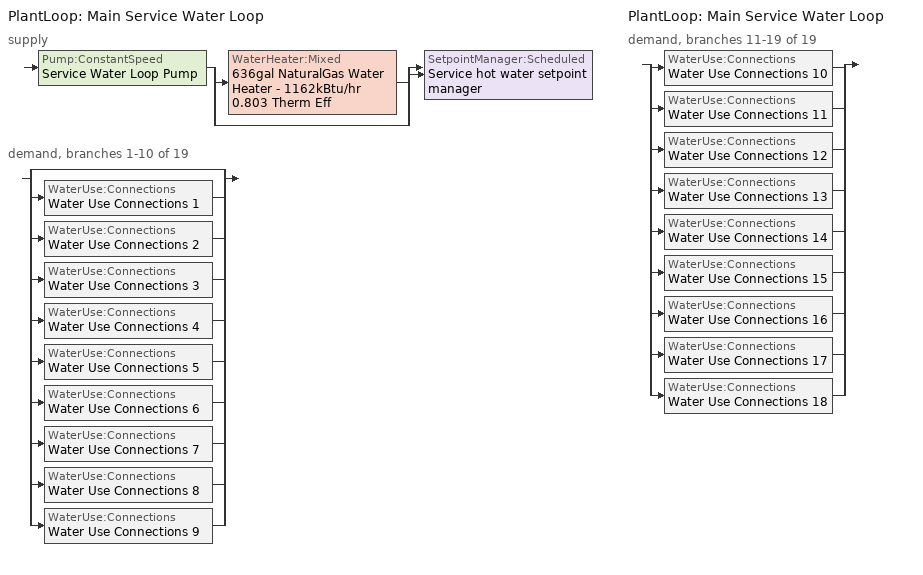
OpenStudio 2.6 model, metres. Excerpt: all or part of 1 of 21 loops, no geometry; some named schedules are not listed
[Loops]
PlantLoop 'Main Service Water Loop'
 supply: Pump:ConstantSpeed 'Service Water Loop Pump' > split
  | WaterHeater:Mixed '636gal NaturalGas Water Heater - 1162kBtu/hr 0.803 Therm Eff'
  | bypass
  join > SetpointManager:Scheduled 'Service hot water setpoint manager'
 demand, branches 1-10 of 19: split
  | bypass
  | WaterUse:Connections 'Water Use Connections 1'
  | WaterUse:Connections 'Water Use Connections 2'
  | WaterUse:Connections 'Water Use Connections 3'
  | WaterUse:Connections 'Water Use Connections 4'
  | WaterUse:Connections 'Water Use Connections 5'
  | WaterUse:Connections 'Water Use Connections 6'
  | WaterUse:Connections 'Water Use Connections 7'
  | WaterUse:Connections 'Water Use Connections 8'
  | WaterUse:Connections 'Water Use Connections 9'
PlantLoop 'Main Service Water Loop'
 demand, branches 11-19 of 19: split
  | WaterUse:Connections 'Water Use Connections 10'
  | WaterUse:Connections 'Water Use Connections 11'
  | WaterUse:Connections 'Water Use Connections 12'
  | WaterUse:Connections 'Water Use Connections 13'
  | WaterUse:Connections 'Water Use Connections 14'
  | WaterUse:Connections 'Water Use Connections 15'
  | WaterUse:Connections 'Water Use Connections 16'
  | WaterUse:Connections 'Water Use Connections 17'
  | WaterUse:Connections 'Water Use Connections 18'
[PlantLoop]
Main Service Water Loop: Glycol Concentration=0; Maximum Loop Temperature {C}=60; Minimum Loop Temperature {C}=10; Plant Loop Volume {m3}=Autocalculate; Load Distribution Scheme=Optimal
[Sizing:Plant]
Main Service Water Loop: Loop Type=Heating; Design Loop Exit Temperature {C}=60; Loop Design Temperature Difference {deltaC}=5; Sizing Option=NonCoincident; Zone Timesteps in Averaging Window=1; Coincident Sizing Factor Mode=None
[Pump:ConstantSpeed]
Service Water Loop Pump: Rated Flow Rate {m3/s}=autosize; Rated Pump Head {Pa}=722963; Rated Power Consumption {W}=autosize; Motor Efficiency=0.865; Fraction of Motor Inefficiencies to Fluid Stream=0; Pump Control Type=Intermittent; Design Power Sizing Method=PowerPerFlowPerPressure; Design Electric Power per Unit Flow Rate {W/(m3/s)}=348701.1; Design Shaft Power per Unit Flow Rate per Unit Head {W-s/m3-Pa}=1.28205
[SetpointManager:Scheduled]
Service hot water setpoint manager: Control Variable=Temperature; Schedule=Service Water Loop Temp - 140F
[WaterHeater:Mixed]
636gal NaturalGas Water Heater - 1162kBtu/hr 0.803 Therm Eff: Tank Volume {m3}=2.40619; Setpoint Temperature Schedule=Service Water Loop Temp - 140F; Deadband Temperature Difference {deltaC}=2; Maximum Temperature Limit {C}=82.2222; Heater Control Type=Cycle; Heater Maximum Capacity {W}=340434; Heater Fuel Type=NaturalGas; Heater Thermal Efficiency=0.80291; Part Load Factor Curve=SWH-EFFFPLR-NECB2011; Off Cycle Parasitic Fuel Consumption Rate {W}=20; Off Cycle Parasitic Fuel Type=NaturalGas; Off Cycle Parasitic Heat Fraction to Tank=0.8; On Cycle Parasitic Fuel Type=NaturalGas; On Cycle Parasitic Heat Fraction to Tank=0; Ambient Temperature Indicator=Schedule; Ambient Temperature Schedule=Water Heater Ambient Temp Schedule - 70F; Off Cycle Loss Coefficient to Ambient Temperature {W/K}=25.4741; On Cycle Loss Coefficient to Ambient Temperature {W/K}=25.4741; Use Side Effectiveness=1; Source Side Effectiveness=1; Use Side Design Flow Rate {m3/s}=autosize; Source Side Design Flow Rate {m3/s}=autosize; Indirect Water Heating Recovery Time {hr}=1.5; Source Side Flow Control Mode=IndirectHeatPrimarySetpoint
[WaterUse:Connections]
Name | Water Use Equipment Name 1
Water Use Connections 1 | Lounge/break room - health care facility-space function Service Water Use 0.95gal/min
Water Use Connections 2 | Lounge/break room - other-space function Service Water Use 0.95gal/min
Water Use Connections 3 | Office enclosed <= 25 m2-space function Service Water Use 0.95gal/min
Water Use Connections 4 | Office enclosed > 25 m2-space function Service Water Use 0.71gal/min
Water Use Connections 5 | Office open plan-space function Service Water Use 0.71gal/min
Water Use Connections 6 | Pharmacy area-space function Service Water Use 0.36gal/min
Water Use Connections 7 | Sales area-space function Service Water Use 0.21gal/min
Water Use Connections 8 | Seating area general-sch-a-space function Service Water Use 1.37gal/min
Water Use Connections 9 | Seating area general-sch-b-space function Service Water Use 1.37gal/min
Water Use Connections 10 | Seating area general-sch-c-space function Service Water Use 1.03gal/min
Water Use Connections 11 | Seating area general-sch-d-space function Service Water Use 1.03gal/min
Water Use Connections 12 | Seating area general-sch-e-space function Service Water Use 1.03gal/min
Water Use Connections 13 | Seating area general-sch-f-space function Service Water Use 1.03gal/min
Water Use Connections 14 | Seating area general-sch-g-space function Service Water Use 1.03gal/min
Water Use Connections 15 | Seating area general-sch-h-space function Service Water Use 1.03gal/min
Water Use Connections 16 | Seating area general-sch-i-space function Service Water Use 1.03gal/min
Water Use Connections 17 | Seating area general-sch-j-space function Service Water Use 1.03gal/min
Water Use Connections 18 | Seating area general-sch-k-space function Service Water Use 1.03gal/min
[WaterUse:Equipment:Definition]
Name | Peak Flow Rate {m3/s} | Target Temperature Schedule | Sensible Fraction Schedule | Latent Fraction Schedule
Lounge/break room - health care facility-space function Service Water Use Def 0.95gal/min | 5.97514e-05 | Schedule Ruleset 5 | Schedule Ruleset 3 | Schedule Ruleset 4
Lounge/break room - other-space function Service Water Use Def 0.95gal/min | 5.97514e-05 | Schedule Ruleset 8 | Schedule Ruleset 6 | Schedule Ruleset 7
Office enclosed <= 25 m2-space function Service Water Use Def 0.95gal/min | 5.97514e-05 | Schedule Ruleset 11 | Schedule Ruleset 9 | Schedule Ruleset 10
Office enclosed > 25 m2-space function Service Water Use Def 0.71gal/min | 4.48135e-05 | Schedule Ruleset 14 | Schedule Ruleset 12 | Schedule Ruleset 13
Office open plan-space function Service Water Use Def 0.71gal/min | 4.48135e-05 | Schedule Ruleset 17 | Schedule Ruleset 15 | Schedule Ruleset 16
Pharmacy area-space function Service Water Use Def 0.36gal/min | 2.24068e-05 | Schedule Ruleset 20 | Schedule Ruleset 18 | Schedule Ruleset 19
Sales area-space function Service Water Use Def 0.21gal/min | 1.32781e-05 | Schedule Ruleset 23 | Schedule Ruleset 21 | Schedule Ruleset 22
Seating area general-sch-a-space function Service Water Use Def 1.37gal/min | 8.63075e-05 | Schedule Ruleset 26 | Schedule Ruleset 24 | Schedule Ruleset 25
Seating area general-sch-b-space function Service Water Use Def 1.37gal/min | 8.63075e-05 | Schedule Ruleset 29 | Schedule Ruleset 27 | Schedule Ruleset 28
Seating area general-sch-c-space function Service Water Use Def 1.03gal/min | 6.47307e-05 | Schedule Ruleset 32 | Schedule Ruleset 30 | Schedule Ruleset 31
Seating area general-sch-d-space function Service Water Use Def 1.03gal/min | 6.47307e-05 | Schedule Ruleset 35 | Schedule Ruleset 33 | Schedule Ruleset 34
Seating area general-sch-e-space function Service Water Use Def 1.03gal/min | 6.47307e-05 | Schedule Ruleset 38 | Schedule Ruleset 36 | Schedule Ruleset 37
Seating area general-sch-f-space function Service Water Use Def 1.03gal/min | 6.47307e-05 | Schedule Ruleset 41 | Schedule Ruleset 39 | Schedule Ruleset 40
Seating area general-sch-g-space function Service Water Use Def 1.03gal/min | 6.47307e-05 | Schedule Ruleset 44 | Schedule Ruleset 42 | Schedule Ruleset 43
Seating area general-sch-h-space function Service Water Use Def 1.03gal/min | 6.47307e-05 | Schedule Ruleset 47 | Schedule Ruleset 45 | Schedule Ruleset 46
Seating area general-sch-i-space function Service Water Use Def 1.03gal/min | 6.47307e-05 | Schedule Ruleset 50 | Schedule Ruleset 48 | Schedule Ruleset 49
Seating area general-sch-j-space function Service Water Use Def 1.03gal/min | 6.47307e-05 | Schedule Ruleset 53 | Schedule Ruleset 51 | Schedule Ruleset 52
Seating area general-sch-k-space function Service Water Use Def 1.03gal/min | 6.47307e-05 | Schedule Ruleset 56 | Schedule Ruleset 54 | Schedule Ruleset 55
[WaterUse:Equipment]
Name | Water Use Equipment Definition | Space | Flow Rate Fraction Schedule
Lounge/break room - health care facility-space function Service Water Use 0.95gal/min | Lounge/break room - health care facility-space function Service Water Use Def 0.95gal/min | Lounge/Break room - health care facility-Space Function | NECB-B-Service Water Heating
Lounge/break room - other-space function Service Water Use 0.95gal/min | Lounge/break room - other-space function Service Water Use Def 0.95gal/min | Lounge/Break room - other-Space Function | NECB-B-Service Water Heating
Office enclosed <= 25 m2-space function Service Water Use 0.95gal/min | Office enclosed <= 25 m2-space function Service Water Use Def 0.95gal/min | Office enclosed <= 25 m2-Space Function | NECB-A-Service Water Heating
Office enclosed > 25 m2-space function Service Water Use 0.71gal/min | Office enclosed > 25 m2-space function Service Water Use Def 0.71gal/min | Office enclosed > 25 m2-Space Function | NECB-A-Service Water Heating
Office open plan-space function Service Water Use 0.71gal/min | Office open plan-space function Service Water Use Def 0.71gal/min | Office open plan-Space Function | NECB-A-Service Water Heating
Pharmacy area-space function Service Water Use 0.36gal/min | Pharmacy area-space function Service Water Use Def 0.36gal/min | Pharmacy area-Space Function | NECB-C-Service Water Heating
Sales area-space function Service Water Use 0.21gal/min | Sales area-space function Service Water Use Def 0.21gal/min | Sales area-Space Function | NECB-C-Service Water Heating
Seating area general-sch-a-space function Service Water Use 1.37gal/min | Seating area general-sch-a-space function Service Water Use Def 1.37gal/min | Seating area general-sch-A-Space Function | NECB-A-Service Water Heating
Seating area general-sch-b-space function Service Water Use 1.37gal/min | Seating area general-sch-b-space function Service Water Use Def 1.37gal/min | Seating area general-sch-B-Space Function | NECB-B-Service Water Heating
Seating area general-sch-c-space function Service Water Use 1.03gal/min | Seating area general-sch-c-space function Service Water Use Def 1.03gal/min | Seating area general-sch-C-Space Function | NECB-C-Service Water Heating
Seating area general-sch-d-space function Service Water Use 1.03gal/min | Seating area general-sch-d-space function Service Water Use Def 1.03gal/min | Seating area general-sch-D-Space Function | NECB-D-Service Water Heating
Seating area general-sch-e-space function Service Water Use 1.03gal/min | Seating area general-sch-e-space function Service Water Use Def 1.03gal/min | Seating area general-sch-E-Space Function | NECB-E-Service Water Heating
Seating area general-sch-f-space function Service Water Use 1.03gal/min | Seating area general-sch-f-space function Service Water Use Def 1.03gal/min | Seating area general-sch-F-Space Function | NECB-F-Service Water Heating
Seating area general-sch-g-space function Service Water Use 1.03gal/min | Seating area general-sch-g-space function Service Water Use Def 1.03gal/min | Seating area general-sch-G-Space Function | NECB-G-Service Water Heating
Seating area general-sch-h-space function Service Water Use 1.03gal/min | Seating area general-sch-h-space function Service Water Use Def 1.03gal/min | Seating area general-sch-H-Space Function | NECB-H-Service Water Heating
Seating area general-sch-i-space function Service Water Use 1.03gal/min | Seating area general-sch-i-space function Service Water Use Def 1.03gal/min | Seating area general-sch-I-Space Function | NECB-I-Service Water Heating
Seating area general-sch-j-space function Service Water Use 1.03gal/min | Seating area general-sch-j-space function Service Water Use Def 1.03gal/min | Seating area general-sch-J-Space Function | NECB-J-Service Water Heating
Seating area general-sch-k-space function Service Water Use 1.03gal/min | Seating area general-sch-k-space function Service Water Use Def 1.03gal/min | Seating area general-sch-K-Space Function | NECB-K-Service Water Heating
[Schedule:Ruleset]
Name | Default Day Schedule
Service Water Loop Temp - 140F | Service Water Loop Temp - 140F Default
Water Heater Ambient Temp Schedule - 70F | Water Heater Ambient Temp Schedule - 70F Default
Schedule Ruleset 3 | Schedule Day 7
Schedule Ruleset 4 | Schedule Day 8
Schedule Ruleset 5 | Schedule Day 9
NECB-B-Service Water Heating | NECB-B-Service Water Heating Default
Schedule Ruleset 6 | Schedule Day 10
Schedule Ruleset 7 | Schedule Day 11
Schedule Ruleset 8 | Schedule Day 12
Schedule Ruleset 9 | Schedule Day 13
Schedule Ruleset 10 | Schedule Day 14
Schedule Ruleset 11 | Schedule Day 15
NECB-A-Service Water Heating | NECB-A-Service Water Heating Default
Schedule Ruleset 12 | Schedule Day 16
Schedule Ruleset 13 | Schedule Day 17
Schedule Ruleset 14 | Schedule Day 18
Schedule Ruleset 15 | Schedule Day 19
Schedule Ruleset 16 | Schedule Day 20
Schedule Ruleset 17 | Schedule Day 21
Schedule Ruleset 18 | Schedule Day 22
Schedule Ruleset 19 | Schedule Day 23
Schedule Ruleset 20 | Schedule Day 24
NECB-C-Service Water Heating | NECB-C-Service Water Heating Default
Schedule Ruleset 21 | Schedule Day 25
Schedule Ruleset 22 | Schedule Day 26
Schedule Ruleset 23 | Schedule Day 27
Schedule Ruleset 24 | Schedule Day 28
Schedule Ruleset 25 | Schedule Day 29
Schedule Ruleset 26 | Schedule Day 30
Schedule Ruleset 27 | Schedule Day 31
Schedule Ruleset 28 | Schedule Day 32
Schedule Ruleset 29 | Schedule Day 33
Schedule Ruleset 30 | Schedule Day 34
Schedule Ruleset 31 | Schedule Day 35
Schedule Ruleset 32 | Schedule Day 36
Schedule Ruleset 33 | Schedule Day 37
Schedule Ruleset 34 | Schedule Day 38
Schedule Ruleset 35 | Schedule Day 39
NECB-D-Service Water Heating | NECB-D-Service Water Heating Default
Schedule Ruleset 36 | Schedule Day 40
Schedule Ruleset 37 | Schedule Day 41
Schedule Ruleset 38 | Schedule Day 42
NECB-E-Service Water Heating | NECB-E-Service Water Heating Default
Schedule Ruleset 39 | Schedule Day 43
Schedule Ruleset 40 | Schedule Day 44
Schedule Ruleset 41 | Schedule Day 45
NECB-F-Service Water Heating | NECB-F-Service Water Heating Default
Schedule Ruleset 42 | Schedule Day 46
Schedule Ruleset 43 | Schedule Day 47
Schedule Ruleset 44 | Schedule Day 48
NECB-G-Service Water Heating | NECB-G-Service Water Heating Default
Schedule Ruleset 45 | Schedule Day 49
Schedule Ruleset 46 | Schedule Day 50
Schedule Ruleset 47 | Schedule Day 51
NECB-H-Service Water Heating | NECB-H-Service Water Heating Default
Schedule Ruleset 48 | Schedule Day 52
Schedule Ruleset 49 | Schedule Day 53
Schedule Ruleset 50 | Schedule Day 54
NECB-I-Service Water Heating | NECB-I-Service Water Heating Default
Schedule Ruleset 51 | Schedule Day 55
Schedule Ruleset 52 | Schedule Day 56
Schedule Ruleset 53 | Schedule Day 57
NECB-J-Service Water Heating | NECB-J-Service Water Heating Default
Schedule Ruleset 54 | Schedule Day 58
Schedule Ruleset 55 | Schedule Day 59
Schedule Ruleset 56 | Schedule Day 60
NECB-K-Service Water Heating | NECB-K-Service Water Heating Default
[Schedule:Day]
Service Water Loop Temp - 140F Default; Schedule Day 9; Schedule Day 12; Schedule Day 15; Schedule Day 18; Schedule Day 21; Schedule Day 24; Schedule Day 27; Schedule Day 30; Schedule Day 33; Schedule Day 36; Schedule Day 39; Schedule Day 42; Schedule Day 45; Schedule Day 48; Schedule Day 51: 24, 0, 60
Water Heater Ambient Temp Schedule - 70F Default: 24, 0, 21.1111
Schedule Day 7; Schedule Day 10; Schedule Day 13; Schedule Day 16; Schedule Day 19; Schedule Day 22; Schedule Day 25; Schedule Day 28; Schedule Day 31; Schedule Day 34; Schedule Day 37; Schedule Day 40; Schedule Day 43; Schedule Day 46; Schedule Day 49: 24, 0, 0.2
Schedule Day 8; Schedule Day 11; Schedule Day 14; NECB-A-Service Water Heating Sat Day; NECB-A-Service Water Heating Sun|Hol Day; Schedule Day 17; Schedule Day 20; Schedule Day 23; Schedule Day 26; Schedule Day 29; Schedule Day 32; Schedule Day 35; Schedule Day 38; NECB-D-Service Water Heating Sat Day; NECB-D-Service Water Heating Sun|Hol Day; Schedule Day 41; NECB-E-Service Water Heating Sun|Hol Day; Schedule Day 44; Schedule Day 47; Schedule Day 50: 24, 0, 0.05
NECB-B-Service Water Heating Default; NECB-B-Service Water Heating Default|Wkdy Day: 1, 0, 0.6, 2, 0, 0.5, 9, 0, 0.05, 11, 0, 0.7, 12, 0, 0.4, 13, 0, 0.5, 15, 0, 0.6, 16, 0, 0.4, 18, 0, 0.3, 19, 0, 0.4, 20, 0, 0.5, 22, 0, 0.8, 24, 0, 0.9
NECB-B-Service Water Heating Sat Day: 1, 0, 0.7, 2, 0, 0.6, 9, 0, 0.05, 11, 0, 0.7, 12, 0, 0.4, 13, 0, 0.5, 15, 0, 0.6, 16, 0, 0.4, 18, 0, 0.3, 19, 0, 0.4, 20, 0, 0.5, 22, 0, 0.8, 24, 0, 0.9
NECB-B-Service Water Heating Sun|Hol Day: 1, 0, 0.5, 2, 0, 0.6, 9, 0, 0.05, 11, 0, 0.7, 12, 0, 0.4, 13, 0, 0.5, 15, 0, 0.6, 16, 0, 0.4, 18, 0, 0.3, 19, 0, 0.4, 20, 0, 0.5, 22, 0, 0.8, 24, 0, 0.5
NECB-A-Service Water Heating Default; NECB-A-Service Water Heating Default|Wkdy Day: 7, 0, 0.05, 8, 0, 0.1, 10, 0, 0.5, 16, 0, 0.9, 17, 0, 0.7, 18, 0, 0.5, 19, 0, 0.3, 22, 0, 0.2, 24, 0, 0.05
NECB-C-Service Water Heating Default; NECB-C-Service Water Heating Default|Wkdy Day: 8, 0, 0.05, 9, 0, 0.1, 10, 0, 0.2, 11, 0, 0.3, 12, 0, 0.4, 16, 0, 0.8, 17, 0, 0.6, 18, 0, 0.4, 19, 0, 0.3, 21, 0, 0.2, 24, 0, 0.05
NECB-C-Service Water Heating Sat Day: 8, 0, 0.05, 9, 0, 0.1, 10, 0, 0.2, 11, 0, 0.3, 12, 0, 0.5, 16, 0, 0.9, 17, 0, 0.7, 18, 0, 0.5, 19, 0, 0.3, 21, 0, 0.2, 24, 0, 0.05
NECB-C-Service Water Heating Sun|Hol Day: 8, 0, 0.05, 9, 0, 0.1, 10, 0, 0.2, 11, 0, 0.3, 12, 0, 0.5, 17, 0, 0.9, 18, 0, 0.5, 19, 0, 0.3, 24, 0, 0.05
NECB-D-Service Water Heating Default; NECB-D-Service Water Heating Default|Wkdy Day: 8, 0, 0.05, 10, 0, 0.5, 16, 0, 0.9, 17, 0, 0.7, 18, 0, 0.3, 21, 0, 0.5, 22, 0, 0.3, 24, 0, 0.05
NECB-E-Service Water Heating Default; NECB-E-Service Water Heating Default|Wkdy Day: 8, 0, 0.05, 9, 0, 0.1, 10, 0, 0.4, 12, 0, 0.5, 13, 0, 0.7, 14, 0, 0.9, 15, 0, 0.8, 16, 0, 0.7, 17, 0, 0.8, 18, 0, 0.3, 24, 0, 0.05
NECB-E-Service Water Heating Sat Day: 10, 0, 0.05, 12, 0, 0.2, 13, 0, 0.4, 16, 0, 0.2, 24, 0, 0.05
NECB-F-Service Water Heating Default; NECB-F-Service Water Heating Default|Wkdy Day; NECB-F-Service Water Heating Sat Day; NECB-F-Service Water Heating Sun|Hol Day: 1, 0, 0.35, 2, 0, 0.21, 3, 0, 0.14, 5, 0, 0.07, 6, 0, 0.14, 7, 0, 0.28, 8, 0, 0.42, 9, 0, 0.63, 10, 0, 0.49, 12, 0, 0.35, 13, 0, 0.28, 14, 0, 0.35, 15, 0, 0.28, 19, 0, 0.21, 20, 0, 0.35, 24, 0, 0.49
NECB-G-Service Water Heating Default; NECB-G-Service Water Heating Default|Wkdy Day: 1, 0, 0.1, 6, 0, 0.05, 7, 0, 0.2, 8, 0, 0.8, 9, 0, 0.7, 10, 0, 0.5, 11, 0, 0.4, 14, 0, 0.2, 15, 0, 0.3, 17, 0, 0.5, 19, 0, 0.7, 21, 0, 0.4, 23, 0, 0.2, 24, 0, 0.1
NECB-G-Service Water Heating Sat Day: 1, 0, 0.1, 7, 0, 0.05, 8, 0, 0.2, 11, 0, 0.5, 15, 0, 0.3, 16, 0, 0.7, 17, 0, 0.9, 19, 0, 0.7, 20, 0, 0.6, 21, 0, 0.5, 22, 0, 0.4, 23, 0, 0.3, 24, 0, 0.2
NECB-G-Service Water Heating Sun|Hol Day: 1, 0, 0.1, 8, 0, 0.05, 9, 0, 0.2, 11, 0, 0.3, 13, 0, 0.2, 14, 0, 0.3, 15, 0, 0.4, 16, 0, 0.5, 17, 0, 0.6, 18, 0, 0.7, 19, 0, 0.4, 20, 0, 0.3, 24, 0, 0.2
NECB-H-Service Water Heating Default; NECB-H-Service Water Heating Default|Wkdy Day; NECB-H-Service Water Heating Sat Day: 24, 0, 0.9
NECB-I-Service Water Heating Default: 1, 0, 0.2, 15, 0, 0.05, 18, 0, 0.2, 19, 0, 0.4, 22, 0, 0.9, 23, 0, 0.8, 24, 0, 0.6
NECB-J-Service Water Heating Default: 5, 0, 0.1, 6, 0, 0.2, 7, 0, 0.4, 21, 0, 0.6, 22, 0, 0.3, 24, 0, 0.1
NECB-K-Service Water Heating Default: 24, 0, 0
[Schedule:Rule] Date Specification Type=DateRange; Start Month=1; Start Day=1; End Month=12; End Day=31
Name | Schedule Ruleset | Rule Order | Day Schedule | Apply Monday | Apply Tuesday | Apply Wednesday | Apply Thursday | Apply Friday | Apply Saturday | Apply Sunday
Schedule Rule 176 | NECB-B-Service Water Heating | 2 | NECB-B-Service Water Heating Default|Wkdy Day | Yes | Yes | Yes | Yes | Yes
Schedule Rule 177 | NECB-B-Service Water Heating | 1 | NECB-B-Service Water Heating Sat Day |  |  |  |  |  | Yes
Schedule Rule 178 | NECB-B-Service Water Heating | 0 | NECB-B-Service Water Heating Sun|Hol Day |  |  |  |  |  |  | Yes
Schedule Rule 179 | NECB-A-Service Water Heating | 2 | NECB-A-Service Water Heating Default|Wkdy Day | Yes | Yes | Yes | Yes | Yes
Schedule Rule 180 | NECB-A-Service Water Heating | 1 | NECB-A-Service Water Heating Sat Day |  |  |  |  |  | Yes
Schedule Rule 181 | NECB-A-Service Water Heating | 0 | NECB-A-Service Water Heating Sun|Hol Day |  |  |  |  |  |  | Yes
Schedule Rule 182 | NECB-C-Service Water Heating | 2 | NECB-C-Service Water Heating Default|Wkdy Day | Yes | Yes | Yes | Yes | Yes
Schedule Rule 183 | NECB-C-Service Water Heating | 1 | NECB-C-Service Water Heating Sat Day |  |  |  |  |  | Yes
Schedule Rule 184 | NECB-C-Service Water Heating | 0 | NECB-C-Service Water Heating Sun|Hol Day |  |  |  |  |  |  | Yes
Schedule Rule 185 | NECB-D-Service Water Heating | 2 | NECB-D-Service Water Heating Default|Wkdy Day | Yes | Yes | Yes | Yes | Yes
Schedule Rule 186 | NECB-D-Service Water Heating | 1 | NECB-D-Service Water Heating Sat Day |  |  |  |  |  | Yes
Schedule Rule 187 | NECB-D-Service Water Heating | 0 | NECB-D-Service Water Heating Sun|Hol Day |  |  |  |  |  |  | Yes
Schedule Rule 188 | NECB-E-Service Water Heating | 2 | NECB-E-Service Water Heating Default|Wkdy Day | Yes | Yes | Yes | Yes | Yes
Schedule Rule 189 | NECB-E-Service Water Heating | 1 | NECB-E-Service Water Heating Sat Day |  |  |  |  |  | Yes
Schedule Rule 190 | NECB-E-Service Water Heating | 0 | NECB-E-Service Water Heating Sun|Hol Day |  |  |  |  |  |  | Yes
Schedule Rule 191 | NECB-F-Service Water Heating | 2 | NECB-F-Service Water Heating Default|Wkdy Day | Yes | Yes | Yes | Yes | Yes
Schedule Rule 192 | NECB-F-Service Water Heating | 1 | NECB-F-Service Water Heating Sat Day |  |  |  |  |  | Yes
Schedule Rule 193 | NECB-F-Service Water Heating | 0 | NECB-F-Service Water Heating Sun|Hol Day |  |  |  |  |  |  | Yes
Schedule Rule 194 | NECB-G-Service Water Heating | 2 | NECB-G-Service Water Heating Default|Wkdy Day | Yes | Yes | Yes | Yes | Yes
Schedule Rule 195 | NECB-G-Service Water Heating | 1 | NECB-G-Service Water Heating Sat Day |  |  |  |  |  | Yes
Schedule Rule 196 | NECB-G-Service Water Heating | 0 | NECB-G-Service Water Heating Sun|Hol Day |  |  |  |  |  |  | Yes
Schedule Rule 197 | NECB-H-Service Water Heating | 2 | NECB-H-Service Water Heating Default|Wkdy Day | Yes | Yes | Yes | Yes | Yes
Schedule Rule 198 | NECB-H-Service Water Heating | 1 | NECB-H-Service Water Heating Sat Day |  |  |  |  |  | Yes
Schedule Rule 199 | NECB-H-Service Water Heating | 0 | NECB-H-Service Water Heating Sun|Hol Day |  |  |  |  |  |  | Yes
Schedule Rule 200 | NECB-I-Service Water Heating | 2 | NECB-I-Service Water Heating Default|Wkdy Day | Yes | Yes | Yes | Yes | Yes
Schedule Rule 201 | NECB-I-Service Water Heating | 1 | NECB-I-Service Water Heating Sat Day |  |  |  |  |  | Yes
Schedule Rule 202 | NECB-I-Service Water Heating | 0 | NECB-I-Service Water Heating Sun|Hol Day |  |  |  |  |  |  | Yes
Schedule Rule 203 | NECB-J-Service Water Heating | 2 | NECB-J-Service Water Heating Default|Wkdy Day | Yes | Yes | Yes | Yes | Yes
Schedule Rule 204 | NECB-J-Service Water Heating | 1 | NECB-J-Service Water Heating Sat Day |  |  |  |  |  | Yes
Schedule Rule 205 | NECB-J-Service Water Heating | 0 | NECB-J-Service Water Heating Sun|Hol Day |  |  |  |  |  |  | Yes
Schedule Rule 206 | NECB-K-Service Water Heating | 2 | NECB-K-Service Water Heating Default|Wkdy Day | Yes | Yes | Yes | Yes | Yes
Schedule Rule 207 | NECB-K-Service Water Heating | 1 | NECB-K-Service Water Heating Sat Day |  |  |  |  |  | Yes
Schedule Rule 208 | NECB-K-Service Water Heating | 0 | NECB-K-Service Water Heating Sun|Hol Day |  |  |  |  |  |  | Yes
[Curve:Cubic]
SWH-EFFFPLR-NECB2011: Coefficient1 Constant=0.7576; Coefficient2 x=1.0071; Coefficient3 x**2=-1.4443; Coefficient4 x**3=0.6844; Minimum Value of x=0; Maximum Value of x=1
